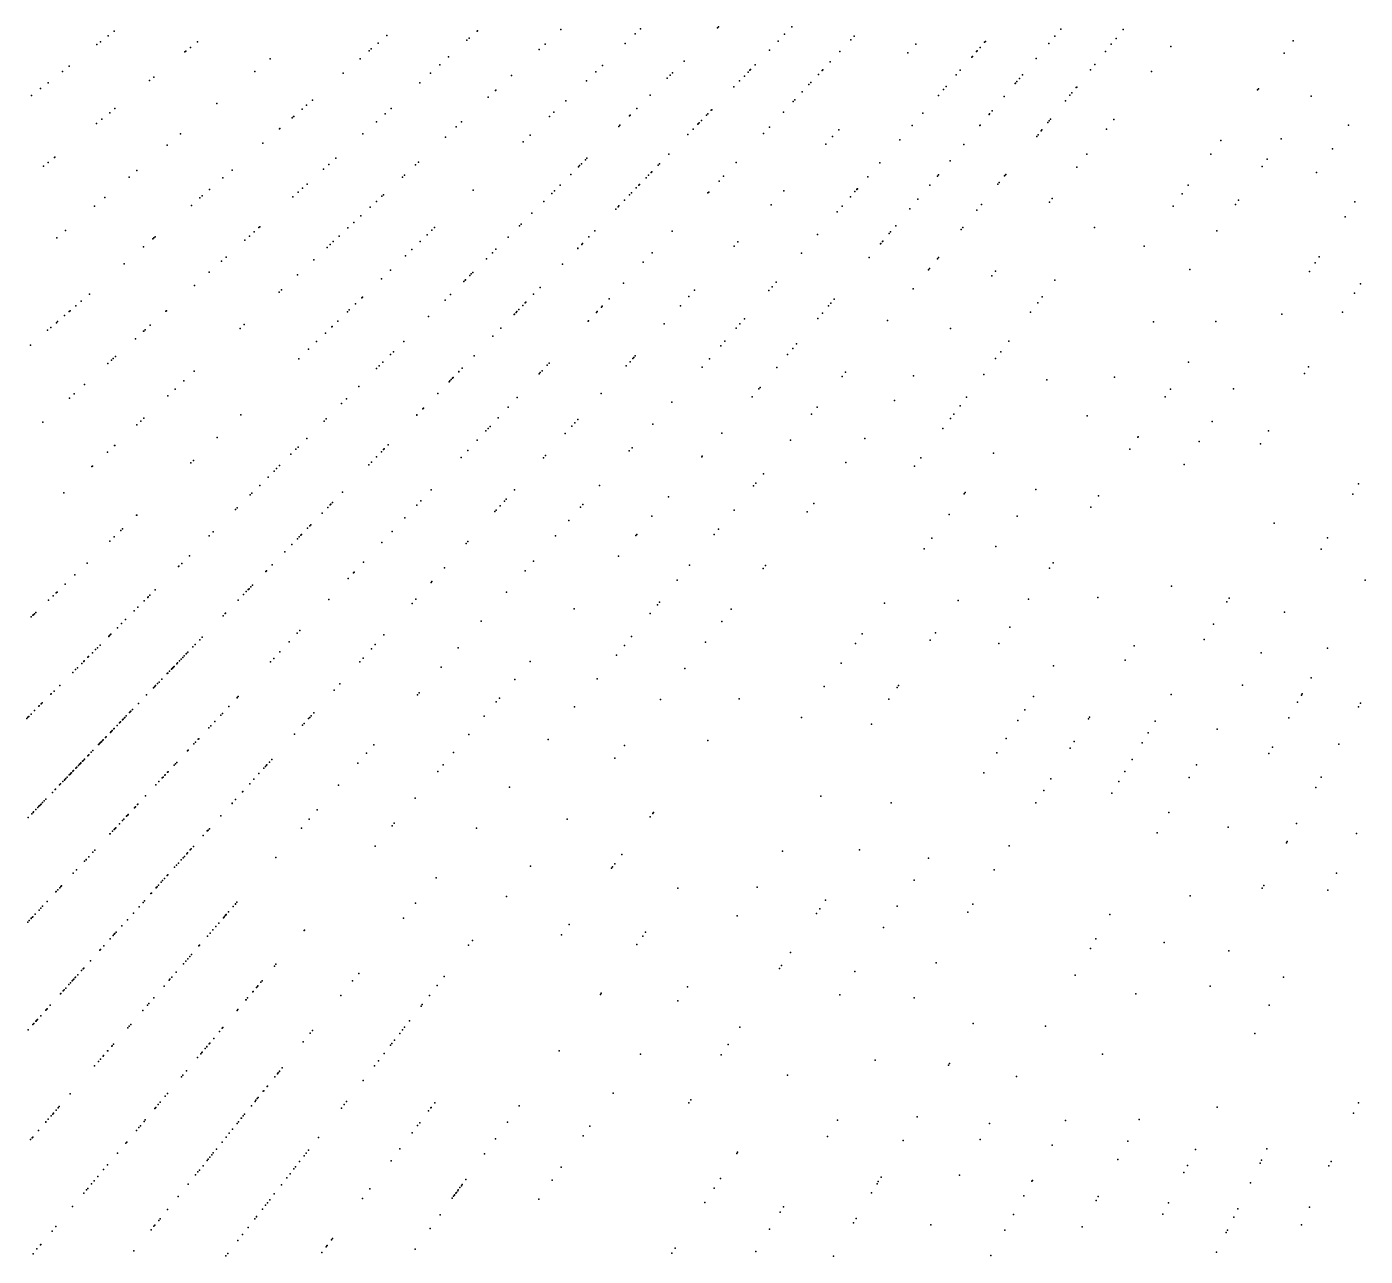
# Model space of a CAD drawing. Header units: metres. Extents: x -4327 to 4266, y -3886 to 3992.
# Drawn here: x -564.8 to -297.8, y -672.1 to -426.8 of the extents above; entities that cross this region are included whole.
import ezdxf

# ---------------------------------------------------------------- set-up
doc = ezdxf.new("R2010")
doc.units = ezdxf.units.M

msp = doc.modelspace()

# ---------------------------------------------------------------- linework, layer by layer
for p in [(-442.39, -427.21, 2125.05), (-427, -427, -470.47), (-426.8, -426.8, -469.19), (-412.18, -426.83, -474.89), (-550.1, -429.79, -284.93), (-548.57, -428.59, -278.4), (-547.39, -427.67, 2108.52), (-530.76, -429.8, 6.89), (-493, -428.55, 2105.76), (-477.01, -429.5, 2109.77), (-476.53, -429.07, 2095.33), (-474.97, -427.66, -476.99), (-474.92, -427.62, -477.49), (-458.25, -427.33, -462.85), (-443.42, -428.2, -464.77), (-414.92, -429.67, 2484.97), (-413.61, -428.3, -483.5), (-400.43, -429.41, 2490.47), (-399.77, -428.7, 2486.34), (-373.71, -429.9, -299.89), (-373.57, -429.75, -287.21), (-359.68, -428.65, 2476.06), (-358.53, -427.28, -297.16), (-347.49, -429.11, 2487.45), (-346.05, -427.33, -306.96), (-312.15, -429.64, 2481.82), (-550.83, -430.36, -283.98), (-533.26, -431.83, 2102.09), (-533.08, -431.68, 8.42), (-532.13, -430.91, 2101.51), (-496.53, -431.63, -473.35), (-496.07, -431.23, -472.92), (-494.73, -430.06, 2105.04), (-462.56, -431.34, -477.95), (-461.4, -430.26, -478.38), (-445.4, -430.12, -465.26), (-416.64, -431.45, 2483.35), (-402.61, -431.74, -517.43), (-389, -432.02, 2477.97), (-387.41, -430.26, 2504.7), (-375.31, -431.74, -295.22), (-375.21, -431.63, -286.12), (-374.59, -430.92, -296.24), (-360.93, -430.14, -296.01), (-349.62, -431.74, -300.27), (-348.44, -430.29, -300.04), (-336.56, -430.77, 2507.86), (-313.93, -432.09, 2482.7), (-556.36, -434.68, -458.78), (-516.25, -433.18, -10.84), (-498.32, -433.19, 2100.15), (-482.43, -434.38, -475.18), (-480.65, -432.78, -475.06), (-449.95, -434.51, -466.82), (-433.65, -433.65, -467.67), (-419.46, -434.37, -482.2), (-404.55, -433.82, 2485.7), (-376.27, -432.85, -288.49), (-376.15, -432.71, 2486.51), (-363.44, -433.13, 2476.78), (-351.73, -434.35, -295.03), (-557.67, -435.7, 2094.16), (-540.3, -437.52, 2118.07), (-539.44, -436.83, 2110.8), (-519.31, -435.75, 2096.1), (-501.67, -436.09, -471.14), (-484.29, -436.06, 2088.7), (-468.1, -436.51, -476.59), (-453.15, -437.61, -461.64), (-451.3, -435.82, -463.45), (-437.07, -437.07, -477.79), (-436.45, -436.45, -463.27), (-436.01, -436.01, -480.94), (-422.6, -437.62, 2477.4), (-421.65, -436.63, -469.71), (-420.91, -435.86, -484.4), (-420.53, -435.48, -472.18), (-420.4, -435.33, -472.03), (-408.37, -437.92, 2485.13), (-406.88, -436.33, -510.96), (-406.86, -436.3, -495.88), (-406.12, -435.51, -512.26), (-406, -435.38, -505.92), (-379.36, -436.41, 2501.54), (-378.57, -435.49, 2465.63), (-367.29, -437.72, -289.38), (-366.78, -437.11, -288.19), (-366.15, -436.36, -299.89), (-352.56, -435.37, 2497.95), (-340.45, -435.75, 2491.11), (-563.87, -440.54, 2102.31), (-562.09, -439.15, 2095.68), (-560.57, -437.96, -278.65), (-486.41, -437.96, 2105.88), (-471.32, -439.51, 2105.85), (-471.26, -439.46, -473.28), (-440.46, -440.46, -458.57), (-423.73, -438.79, 2472.36), (-410.13, -439.81, 2472.16), (-408.77, -438.35, -486.17), (-382.94, -440.52, -288.84), (-381.9, -439.32, -292.02), (-381.4, -438.75, -292.43), (-367.61, -438.1, -301.49), (-367.58, -438.07, -285.7), (-356.7, -440.48, -290.16), (-356.31, -440.01, 2511.73), (-355.45, -438.95, -293.44), (-355.35, -438.83, -293.75), (-319.25, -439.41, 2491.74), (-319.1, -439.2, 2490.52), (-547.23, -443.14, 22.09), (-526.88, -442.11, 2103.14), (-509.9, -443.25, -485.54), (-508.98, -442.45, 2096.97), (-507.81, -441.43, 2111.9), (-492.09, -443.08, -468.25), (-472.73, -440.83, 2103.95), (-457.24, -441.56, -478.72), (-443.12, -443.12, 2117.72), (-411.91, -441.72, -481.23), (-411.59, -441.38, -496.11), (-369.79, -440.7, -286.64), (-357.58, -441.57, -299.93), (-308.55, -440.65, 2480.85), (-549.83, -445.24, 2.12), (-549.82, -445.24, 3.28), (-548.26, -443.97, 2095.16), (-511.86, -444.96, -465.31), (-511.59, -444.71, -481.56), (-511.56, -444.69, -467.22), (-495.04, -445.74, -465.63), (-493.33, -444.19, 2107.42), (-478.06, -445.8, 2107.19), (-460.52, -444.72, -473.45), (-459.63, -443.86, -474.7), (-444.57, -444.57, -479.99), (-444.41, -444.41, -458.99), (-430.21, -445.49, 2486.79), (-429.18, -444.43, -469.54), (-428.96, -444.2, -470.36), (-428.25, -443.46, -471.71), (-428.14, -443.36, -476.41), (-413.87, -443.82, -477.6), (-413.87, -443.82, -477.6), (-386.02, -444.06, 2489.67), (-372.82, -444.31, 2490.61), (-372.71, -444.18, 2489.87), (-372.2, -443.58, -293.65), (-361.07, -445.88, 2482.05), (-360.81, -445.57, 2468.03), (-360.55, -445.24, -284.67), (-347.93, -445.33, 2500.69), (-550.93, -446.13, 2094.01), (-534.13, -448.19, 2108.71), (-514.4, -447.17, 2103.58), (-514.31, -447.09, -468.09), (-497.74, -448.17, -484.67), (-479.13, -446.8, -468.65), (-464.35, -448.41, -474.67), (-446.7, -446.7, 2105.26), (-446.46, -446.46, -476.06), (-432.92, -448.3, 2496.64), (-431.88, -447.23, -476.8), (-430.94, -446.25, -482.23), (-430.85, -446.16, -481.59), (-430.67, -445.97, -481.93), (-417.83, -448.07, -491.99), (-416.66, -446.81, -498.88), (-402.79, -447.34, 2492.34), (-388.15, -446.52, -282.79), (-374.66, -446.5, -288.82), (-374.62, -446.46, -293.96), (-363.06, -448.34, -285.08), (-362.44, -447.58, -300.81), (-362.28, -447.38, -293.12), (-349.4, -447.22, 2486.04), (-301.11, -446.41, 2483.29), (-536.8, -450.43, 2111.51), (-517.69, -450.02, -482.25), (-481.29, -448.81, 2109.22), (-465.75, -449.77, -472.85), (-405.39, -450.23, 2484.7), (-404.04, -448.73, 2470.53), (-390.65, -449.39, 2495.19), (-377.85, -450.3, -292.88), (-363.33, -448.67, -297.55), (-326.57, -449.49, 2471.06), (-314.52, -449.18, 2495.98), (-304.32, -451.17, 2496.63), (-560.51, -453.89, 2111.46), (-559.29, -452.9, 10.8), (-559.21, -452.84, 2102.79), (-503.13, -453.02, -463.96), (-486.65, -453.81, 2092.5), (-453.34, -453.34, -473.05), (-453.05, -453.05, 2491.44), (-436.72, -452.23, -475.09), (-423.25, -453.88, 2497.81), (-394.6, -453.93, -283.07), (-380.57, -453.55, -285.38), (-353.33, -452.25, 2482.78), (-328.55, -452.21, 2498.74), (-317.35, -453.23, 2473.37), (-561.44, -454.65, 9.26), (-542.86, -455.51, 2097), (-523.86, -455.39, 2110.8), (-505.6, -455.24, 2095.84), (-504.56, -454.31, -466.9), (-489.47, -456.44, -467.27), (-487.23, -454.35, -469.47), (-456.26, -456.26, -471.23), (-454.76, -454.76, 2478.42), (-454.51, -454.51, 2482.64), (-454.14, -454.14, 2115.14), (-440.78, -456.44, -492.13), (-440.24, -455.88, 2509.72), (-440.11, -455.75, -476.07), (-440.08, -455.72, 2503.07), (-438.85, -454.44, -478.49), (-438.55, -454.13, 2494.35), (-383.13, -456.6, 2491.7), (-382.9, -456.32, -285.92), (-369.73, -456.58, -290.72), (-369.53, -456.33, -291.36), (-369.51, -456.3, 2478.4), (-355.34, -454.82, 2496.91), (-318.36, -454.66, 2487.58), (-307.48, -455.86, 2496.41), (-544.38, -456.79, 2114.27), (-525.68, -456.97, -482.36), (-509.81, -459.04, -464.09), (-508.88, -458.2, -480.87), (-489.88, -456.82, 2094.5), (-458.39, -458.39, -469.64), (-443.23, -458.97, 2492.38), (-442.68, -458.4, -489.81), (-442.54, -458.26, 2494.18), (-441.24, -456.92, -480.56), (-426.7, -457.58, -491.3), (-425.82, -456.63, -494.15), (-399.24, -459.27, -277.93), (-399.12, -459.14, 2477.4), (-399.1, -459.11, -361.24), (-397.04, -456.75, -274.41), (-384.66, -458.42, 2477.76), (-371.06, -458.22, 2507.1), (-370.78, -457.87, 2486.91), (-333.08, -458.44, 2488.55), (-549.21, -460.84, 2102.63), (-530.27, -460.95, 2097.97), (-529.81, -460.56, -478.82), (-528.36, -459.3, -478.07), (-511.74, -460.77, -477.99), (-510.67, -459.81, 2101.24), (-495.06, -461.65, -467.67), (-493.94, -460.61, -482.02), (-493.67, -460.36, 2102.81), (-475.75, -459.43, 2095.61), (-461.67, -461.67, 2493.7), (-460.09, -460.09, 2474.12), (-459.54, -459.54, -468.66), (-445.59, -461.42, 2494.34), (-444.53, -460.33, -470.02), (-444.18, -459.96, -470.72), (-428.91, -459.95, -491.62), (-428.75, -459.78, 2506.87), (-413.77, -459.54, 2488.83), (-400.49, -460.71, -290.97), (-399.58, -459.67, -276.16), (-387.01, -461.22, 2486.91), (-360.79, -461.79, 2467.62), (-360.23, -461.08, 2494.03), (-334.33, -460.16, 2472.93), (-323.09, -461.41, 2473.68), (-299.87, -461.76, 2493.18), (-551.28, -462.58, 2103.03), (-531.97, -462.44, 2108.55), (-498.15, -464.53, 2102.16), (-496.3, -462.81, 2102.18), (-464.02, -464.02, 2111.37), (-447.29, -463.18, -487.7), (-446.85, -462.72, 2501.36), (-446.67, -462.54, 2500.39), (-416.27, -462.32, 2503.87), (-403.1, -463.72, 2478.73), (-402.11, -462.57, -289.27), (-388.63, -463.15, -278.12), (-375.24, -463.39, -280.62), (-374.36, -462.3, -284.73), (-336.12, -462.63, 2517.62), (-323.68, -462.26, 2503.43), (-518.5, -466.86, 2098.55), (-518.34, -466.71, -479.65), (-500.74, -466.94, 2109.15), (-499.55, -465.84, -465.34), (-483.44, -466.85, -463.25), (-466.52, -466.52, 2492.15), (-466.2, -466.2, -468.39), (-391.45, -466.51, -275.73), (-378.39, -467.27, -279.38), (-378.05, -466.86, 2505.23), (-351.81, -466.87, 2485.68), (-301.8, -464.72, 2489.83), (-558.81, -468.89, 2101.76), (-557.1, -467.47, 2091.68), (-539.66, -469.12, 2104.59), (-539.47, -468.95, -470.04), (-539.21, -468.73, -473.73), (-521.29, -469.37, 2106), (-520.4, -468.57, 2110.09), (-519.46, -467.72, -477.89), (-503.66, -469.67, 2109.7), (-502.5, -468.59, -481.94), (-486.32, -469.63, 2090.39), (-484.96, -468.32, 2104.13), (-483.98, -467.37, -469.19), (-468.8, -468.8, -464.49), (-452.66, -468.74, 2499.97), (-451.45, -467.49, 2498.87), (-436.06, -467.62, -488.68), (-422.94, -469.72, 2508.85), (-407.03, -468.24, 2497.08), (-394.06, -469.63, -364.05), (-394.03, -469.59, -274.73), (-392.77, -468.08, -280.28), (-392.48, -467.74, -287.77), (-327.37, -467.53, 2500.18), (-541.52, -470.73, 2115.64), (-504.9, -470.82, 2110.98), (-504.29, -470.26, -479.74), (-489.26, -472.48, -463.37), (-487.99, -471.24, -465.97), (-471.91, -471.91, 2477.18), (-471.21, -471.21, -481.67), (-454.87, -471.03, -484.81), (-454.85, -471.01, -481.48), (-454.09, -470.22, -471.94), (-453.91, -470.04, -472.3), (-453.91, -470.04, -472.3), (-440.05, -471.89, -487.6), (-423.69, -470.56, 2507.54), (-410.27, -471.96, -286.84), (-394.49, -470.13, -294.58), (-394.44, -470.08, 2475.58), (-341.89, -470.57, 2497.67), (-545.37, -474.08, -471.8), (-525.93, -473.55, -477.08), (-525.05, -472.75, -477.96), (-507.57, -473.32, -481.17), (-473.09, -473.09, -479.71), (-457.91, -474.18, 2489.97), (-441.81, -473.78, -484.57), (-396.75, -472.83, 2501.73), (-384.68, -475.03, -274.35), (-383.14, -473.14, 2473.42), (-382.92, -472.87, -291.65), (-332.75, -475.21, 2491.09), (-307.74, -473.88, 2487.64), (-306.96, -472.68, 2513.07), (-528.41, -475.78, 2104.1), (-510.78, -476.31, 2119.92), (-494.03, -477.08, 2100.05), (-492.27, -475.38, -465.68), (-477.61, -477.61, 2480.17), (-477.36, -477.36, -463.7), (-477.29, -477.29, 2114.63), (-476.44, -476.44, 2099.01), (-476.12, -476.12, 2101.52), (-475.82, -475.82, 2116.08), (-415.3, -477.75, 2501.13), (-384.91, -475.33, -274.12), (-372.26, -476.47, 2503.52), (-371.55, -475.56, 2480.9), (-359.71, -477.36, 2486.67), (-308.9, -475.66, 2503.31), (-552.32, -480.13, 2097.49), (-531.33, -478.41, 2115.71), (-514.48, -479.76, -475.33), (-513.99, -479.31, 2094.75), (-480.25, -480.25, -462.16), (-463.71, -480.18, -477.52), (-462.4, -478.83, 2486.96), (-445.73, -477.99, 2490.68), (-432.75, -480.62, 2475.67), (-431.62, -479.36, 2497.03), (-416.75, -479.42, 2509.86), (-416.13, -478.7, -285.93), (-387.97, -479.1, -289.32), (-299.89, -479.93, 2491.54), (-298.74, -478.09, 2494.59), (-555.05, -482.49, -467.12), (-553.97, -481.56, -489.01), (-500.46, -483.29, 2107.9), (-499.2, -482.07, 2098.74), (-497.94, -480.86, -479.37), (-497.83, -480.75, -478.71), (-481.34, -481.34, -483.59), (-466.61, -483.19, -479.41), (-465.86, -482.41, 2494.68), (-465.38, -481.91, -469.37), (-465.23, -481.76, -485.19), (-450.15, -482.73, -481.48), (-450.01, -482.58, -481.33), (-448.61, -481.07, -498.77), (-434.41, -482.47, -490.61), (-404.86, -482.5, -286.01), (-404.41, -481.96, -372.68), (-403.73, -481.14, 2510.37), (-363.12, -481.87, 2480.42), (-362.23, -480.69, 2492.09), (-558.91, -485.85, 2093.1), (-558.65, -485.63, -462.82), (-557.25, -484.41, -463.9), (-556.37, -483.64, -486.49), (-556.16, -483.47, 2086.43), (-537.04, -483.56, -471.27), (-536.96, -483.49, 2111.54), (-502.78, -485.53, -478.41), (-500.85, -483.67, 2109.57), (-484.63, -484.63, -477.4), (-467.58, -484.2, -470.5), (-467.51, -484.12, -469.34), (-467.2, -483.8, -481.67), (-467.02, -483.61, -482.04), (-452.8, -485.57, -500.59), (-452.73, -485.5, -496.55), (-451.16, -483.81, -482), (-451, -483.64, 2497.95), (-421.65, -485.05, 2504.86), (-406.98, -485.01, -285.42), (-406.07, -483.93, 2501.72), (-393.07, -485.4, 2502.22), (-364.54, -483.77, 2466.71), (-340.05, -485.65, 2466.5), (-327.56, -485.63, 2472.56), (-314.42, -484.17, 2509.96), (-302.29, -483.76, 2492.56), (-560.66, -487.37, -483.29), (-560, -486.8, 2100.81), (-541.49, -487.56, -487.16), (-541.47, -487.54, -485.41), (-541.19, -487.29, 2098.22), (-540.17, -486.37, -466.14), (-522.25, -487, -470.68), (-521.41, -486.23, 2102.14), (-505.24, -487.91, 2112.55), (-503.94, -486.65, 2107.09), (-503.87, -486.58, -476.65), (-471.81, -488.57, -477.51), (-470.25, -486.96, 2485.72), (-437.66, -486.07, 2503.73), (-423.27, -486.92, 2497.51), (-422.53, -486.07, -385.79), (-380.51, -487.04, 2499.21), (-564.07, -490.33, 2097.84), (-543.13, -489.04, 2113.18), (-508.6, -491.15, -474.94), (-507, -489.6, 2119.9), (-489.6, -489.6, 2483.54), (-426.37, -490.48, -279.01), (-425.56, -489.56, -281.84), (-412, -491.01, 2498.08), (-411.25, -490.1, 2499.16), (-368.89, -489.53, 2478.58), (-548.61, -493.97, -468.33), (-547.89, -493.32, 2101.95), (-547.55, -493.02, 2093.37), (-547.08, -492.59, -463.64), (-510.55, -493.04, 2119.31), (-493.76, -493.76, 2478.51), (-492.23, -492.23, 2481.2), (-491.64, -491.64, -477.57), (-475.58, -492.48, 2481.8), (-460.62, -493.96, 2485.36), (-444.46, -493.63, -486.76), (-443.92, -493.02, 2500.49), (-443.69, -492.77, -503.36), (-443.44, -492.49, -501.37), (-443.44, -492.49, -501.37), (-428.62, -493.08, 2484.28), (-413.03, -492.22, -279.6), (-371.51, -493.01, 2478.79), (-370.51, -491.69, 2489.5), (-333.02, -493.73, 2483.6), (-531.42, -495.55, -466.54), (-495.01, -495.01, -474.13), (-494.48, -494.48, 2476.93), (-478.63, -495.64, 2481.88), (-478.58, -495.58, -470.46), (-477.92, -494.9, -491.03), (-462.56, -496.04, 2485.11), (-462.36, -495.82, -490.02), (-462, -495.43, -492.45), (-460.99, -494.35, -491.94), (-445.21, -494.46, -484.8), (-430.09, -494.76, 2503.85), (-415.16, -494.77, 2517.21), (-402.11, -496.57, -279.7), (-401.44, -495.74, 2514.6), (-387.87, -496.45, 2512.21), (-373.89, -496.17, 2488.88), (-309.92, -495.98, 2480.74), (-309.09, -494.64, 2480.09), (-553.28, -498.17, -482.62), (-535.21, -499.09, -468.18), (-533.47, -497.47, -470.03), (-498.57, -498.57, 2093.98), (-480.56, -497.63, -481.31), (-480.41, -497.48, -472.81), (-480.11, -497.17, -483.1), (-479.89, -496.94, 2488.39), (-479.72, -496.77, -482.15), (-418.75, -499.05, 2504.92), (-418.51, -498.76, 2503.47), (-361.27, -497.25, 2473.79), (-347.8, -496.71, 2480.97), (-336.64, -499.1, 2480.75), (-324.07, -499.02, 2481.41), (-556.29, -500.89, 2101.14), (-556.28, -500.88, 2090.26), (-555.34, -500.03, -479.23), (-536.68, -500.46, -482.54), (-502, -502, -472.41), (-501.05, -501.05, -474.87), (-482.8, -499.95, -489.77), (-466.96, -500.75, 2492.67), (-450.21, -500.01, 2492.02), (-436.14, -501.73, 2500.12), (-420.07, -500.62, -289.47), (-391.72, -501.37, 2485.35), (-377.3, -500.7, 2488.49), (-337.68, -500.63, 2506.28), (-522.12, -504.21, -486.42), (-486.99, -504.3, 2477.99), (-486.97, -504.27, -487.73), (-485.77, -503.03, 2476.93), (-485.68, -502.94, 2486.84), (-468.77, -502.69, 2491.68), (-408.24, -504.13, -272.23), (-407.11, -502.73, -276.47), (-379.86, -504.1, 2488.19), (-378.6, -502.41, 2508.57), (-353.23, -504.47, 2478.64), (-561.61, -505.68, -474.81), (-542.86, -506.22, 2090.64), (-542.07, -505.49, 2102.16), (-541.46, -504.92, -464.03), (-505.49, -505.49, 2107.82), (-505.06, -505.06, 2098.52), (-472.76, -506.98, -502.2), (-472.36, -506.54, 2479.07), (-470.74, -504.81, -485.27), (-456.08, -506.53, 2497.41), (-455.48, -505.86, -499.4), (-454.86, -505.18, 2496.09), (-439.92, -506.07, -289.18), (-382.04, -506.98, 2508.16), (-380.54, -504.99, 2509.82), (-328.33, -505.59, 2490.07), (-526.82, -508.74, -464.04), (-526.81, -508.74, -466.84), (-508.94, -508.94, -471.61), (-474.94, -509.31, -485.64), (-473.22, -507.46, -503.84), (-457.39, -507.98, -496.35), (-426.15, -507.87, -269.75), (-412.41, -509.28, -291.55), (-397.62, -508.93, 2494.5), (-343.13, -508.71, 2498.76), (-343.1, -508.66, 2481.01), (-330.9, -509.54, 2503.58), (-318.69, -510.02, 2514.07), (-317.06, -507.4, 2501.18), (-548.7, -511.67, 2105.85), (-547.3, -510.37, -479.91), (-547.26, -510.33, -478.14), (-512.11, -512.11, 2097.75), (-511.12, -511.12, 2101.14), (-510.69, -510.69, -468.74), (-495.03, -512.61, -483.22), (-494.07, -511.62, -472.71), (-493.63, -511.17, -472.3), (-493.49, -511.02, -472.16), (-492.71, -510.22, -483.22), (-476.84, -511.35, -500.74), (-461.32, -512.35, 2493.96), (-444.6, -511.45, 2488.37), (-444.04, -510.82, -406.94), (-430.13, -512.61, -289.88), (-430.04, -512.5, -288.95), (-371.91, -511.88, 2499.92), (-344.75, -511.11, 2498.82), (-551.81, -514.57, 2103.26), (-551.68, -514.45, -480.27), (-532.11, -513.85, -463.63), (-531.56, -513.32, -464.84), (-514.96, -514.96, -488.63), (-514.38, -514.38, -488.07), (-496.59, -514.24, 2495.63), (-496.04, -513.66, 2503.14), (-478.16, -512.77, 2478.23), (-478.14, -512.74, -483.25), (-461.73, -512.8, -495.9), (-401.39, -513.76, 2506.86), (-387.68, -514.48, 2504.99), (-386.45, -512.84, 2508.36), (-333.87, -514.12, 2502.25), (-516.67, -516.67, 2420.62), (-515.46, -515.46, 2443.84), (-419.38, -517.89, -289.97), (-417.85, -516, 2491.55), (-557.43, -519.82, -474.83), (-520.22, -520.22, -463.91), (-519.88, -519.88, 2110.88), (-518.34, -518.34, -463.91), (-501.85, -519.68, 2496.31), (-484.15, -519.19, 2509.26), (-467.51, -519.22, -490.64), (-450.57, -518.32, 2494.95), (-436.81, -520.58, 2489.93), (-419.8, -518.41, 2492.27), (-377.81, -520.01, 2505.1), (-377.62, -519.75, 2498.22), (-363.51, -519.15, 2504.04), (-351.02, -520.41, 2508.91), (-351.02, -520.41, 2508.91), (-300.28, -520.1, 2504.5), (-299.09, -518.04, 2488.62), (-523.14, -523.14, 2094.68), (-522.81, -522.81, -482.73), (-504.77, -522.71, -468.8), (-504.27, -522.19, -469.46), (-504.13, -522.04, -469.32), (-503.8, -521.7, -479.18), (-487.01, -522.26, -499.14), (-486.19, -521.38, 2493.86), (-471.17, -523.29, -508.38), (-470.35, -522.37, -509.24), (-469.51, -521.44, 2485.35), (-469.14, -521.04, -490.65), (-454.34, -522.66, 2484.02), (-453.89, -522.14, 2486.81), (-423.71, -523.24, -284.71), (-407.79, -521.95, 2518.61), (-352.53, -522.64, 2502.31), (-542.91, -524.28, -475.91), (-542.85, -524.23, -483.96), (-505.86, -523.83, 2516.25), (-489.38, -524.8, -498.09), (-471.41, -523.55, -490.16), (-456.67, -525.34, -281.9), (-440.09, -524.48, 2487.24), (-409.1, -523.62, 2482.61), (-380.79, -524.11, 2496.57), (-367.25, -524.49, 2506.77), (-315.97, -525.86, 2469.18), (-547.39, -528.61, -473.49), (-546.06, -527.32, -476.94), (-545.71, -526.99, 2086.09), (-528.39, -528.39, 2101.07), (-527.6, -527.6, -481.95), (-510.45, -528.59, 2508.33), (-510.14, -528.26, -485.78), (-509.99, -528.11, -485.64), (-508.77, -526.85, 2490.02), (-508.33, -526.39, -489.24), (-508.15, -526.21, -478.75), (-491.94, -527.55, 2507.82), (-491.93, -527.53, -494.87), (-459.31, -528.38, 2490.2), (-443.33, -528.35, 2494.92), (-443.12, -528.09, -280.49), (-427.68, -528.14, -285.19), (-426.79, -527.04, 2506.37), (-426.79, -527.04, 2500.93), (-548.26, -529.45, -472.51), (-511.95, -530.14, 2485.54), (-510.83, -528.98, -475.56), (-493.98, -529.73, 2502.8), (-477.13, -529.91, -511.85), (-476.79, -529.53, 2492.65), (-385.8, -531, 2501.32), (-384.23, -528.85, 2502.27), (-371.45, -530.48, 2484.49), (-306.59, -531.04, 2467.96), (-305.29, -528.78, 2504.13), (-552.78, -533.81, 2095.28), (-533.9, -533.9, 2086.86), (-532.36, -532.36, -474.17), (-513.34, -531.58, 2482.34), (-497.6, -533.61, 2490.58), (-463.73, -533.46, 2498.44), (-446.75, -532.41, 2492.93), (-360.05, -533.8, 2503.78), (-555.24, -536.19, -318.49), (-534.52, -534.52, 2085.74), (-534.44, -534.44, -473.72), (-517.13, -535.5, -491.86), (-517.01, -535.38, 2485.2), (-515.87, -534.2, 2489.6), (-499.63, -535.79, -489.8), (-499.48, -535.63, -493.71), (-481.48, -534.74, -503.55), (-465.38, -535.36, -278.31), (-432.62, -534.24, 2486.73), (-417.89, -534.87, 2503.1), (-417.46, -534.33, 2489.82), (-360.74, -534.82, 2497.27), (-557.17, -538.06, -311.22), (-539.19, -539.19, 2100.37), (-520.61, -539.11, -482.35), (-520.6, -539.09, 2497.48), (-520.58, -539.07, -473.12), (-520.46, -538.95, -472.44), (-520.08, -538.56, -487.66), (-519.77, -538.24, 2518.45), (-519.76, -538.23, -485.61), (-500.68, -536.92, -487.93), (-484.16, -537.72, -508.71), (-483.97, -537.5, 2499.19), (-435.04, -537.23, 2490.07), (-336.44, -538.42, 2497.05), (-297.78, -537.2, 2472.09), (-560.48, -541.25, 2092.65), (-559.55, -540.35, -313.05), (-558.96, -539.79, -311.73), (-558.9, -539.72, -320.59), (-558.77, -539.6, -315.07), (-541.38, -541.38, -321.79), (-540.69, -540.69, 2099.06), (-540.56, -540.56, -471.63), (-540.25, -540.25, -474.24), (-522.63, -541.2, 2202.55), (-521.58, -540.11, 2487.4), (-521.56, -540.09, -479.76), (-521.01, -539.52, 2479.81), (-504.55, -541.07, 2500.08), (-487.93, -541.9, 2489.14), (-487.16, -541.05, -503.6), (-469.07, -539.6, -275.57), (-438.59, -541.62, 2484.09), (-393.66, -541.82, 2491.3), (-379, -541.27, 2501.45), (-364.94, -541.04, 2498.16), (-351.15, -540.72, 2495.82), (-325.4, -541.56, 2496.29), (-324.94, -540.8, 2504.25), (-563.92, -544.57, -484.82), (-563.58, -544.24, -290.25), (-563.46, -544.13, -484.43), (-563.29, -543.97, -312.17), (-563.03, -543.71, 2109.21), (-543.38, -543.38, -313.65), (-542.65, -542.65, -318.12), (-525.65, -544.32, 2511.74), (-525.21, -543.87, -483.12), (-525.18, -543.84, 2185.96), (-455.61, -542.98, 2489.82), (-440.44, -543.9, -281.21), (-439, -542.12, 2496.88), (-424.27, -543.04, 2487.56), (-313.86, -543.62, 2497.32), (-546.73, -546.73, -307.25), (-545.89, -545.89, 2112.08), (-545.11, -545.11, -330.46), (-510.33, -547.26, -485.07), (-474.15, -545.44, 2517.83), (-426.16, -545.46, 2498.64), (-368.67, -546.58, 2518.12), (-328.07, -545.99, 2510.97), (-548.45, -548.45, 2111.29), (-548.34, -548.34, -336.93), (-548.14, -548.14, -302.18), (-548.02, -548.02, -297.75), (-530.27, -549.11, 2499.27), (-529.8, -548.63, 2240.76), (-512.48, -549.56, -501.2), (-510.84, -547.8, -502.56), (-495.28, -550.06, -497.79), (-493.57, -548.17, 2507.77), (-444.14, -548.47, 2499.79), (-429.39, -549.6, 2496.4), (-399.49, -549.85, 2495.61), (-398.12, -547.97, 2503.23), (-384.55, -549.19, 2493.96), (-383.51, -547.71, 2492.63), (-370.88, -549.85, 2499.76), (-329.9, -549.04, 2502.06), (-552.6, -552.6, -482.13), (-552.56, -552.56, -285.63), (-552.48, -552.48, -464.55), (-551.71, -551.71, -307.1), (-551.09, -551.09, -295.51), (-550.73, -550.73, -290.47), (-550.17, -550.17, -469.53), (-533.7, -552.66, -298.53), (-533.39, -552.34, 2484.82), (-532.98, -551.92, -480.89), (-532.96, -551.89, -310.71), (-532.67, -551.6, -478.29), (-532.65, -551.58, -303.74), (-531.67, -550.56, 2129.91), (-531.22, -550.09, -308.24), (-514.33, -551.56, -497.1), (-496.05, -550.92, 2495.2), (-478.77, -550.76, -273.98), (-447.18, -552.22, 2490.88), (-445.59, -550.26, -279.58), (-343.9, -550.35, 2500.92), (-318.53, -551.7, 2505.53), (-305.31, -550.79, 2499.64), (-555.09, -555.09, -293.26), (-554.72, -554.72, -285.29), (-553.84, -553.84, -484.99), (-553.45, -553.45, -302.17), (-553.34, -553.34, -297.7), (-536.34, -555.4, -307.3), (-535.96, -555, -330.24), (-535.8, -554.84, -309.92), (-535.73, -554.77, -329.1), (-535.67, -554.7, -472.26), (-535.54, -554.56, -328.48), (-535.43, -554.46, -309.22), (-534.9, -553.9, -472.16), (-534.72, -553.72, -472.58), (-534.32, -553.3, 2111.51), (-534.03, -553, -308.89), (-516.18, -553.53, -479.56), (-515.53, -552.84, -484.76), (-498.38, -553.51, 2506.94), (-497.73, -552.78, -493.21), (-482.11, -554.6, -271.78), (-464.41, -553.46, 2506.71), (-433.49, -554.85, 2483.62), (-402.36, -553.8, 2486.76), (-359.99, -554.33, 2513.29), (-345.69, -553.22, 2508.31), (-555.64, -555.64, -294.04), (-538.72, -557.86, 2480.86), (-538.42, -557.56, -290.52), (-537.88, -556.99, 2111.24), (-536.8, -555.88, -305.62), (-536.78, -555.85, -312.45), (-536.71, -555.78, -296.34), (-536.69, -555.76, -311.42), (-502.37, -557.94, -497.22), (-467.43, -557.06, 2492.33), (-450.98, -556.91, -276.2), (-308.58, -556.7, 2497.67), (-559.98, -559.98, -447.77), (-559.91, -559.91, -351.26), (-559.37, -559.37, -286.21), (-558.23, -558.23, -460.11), (-540.89, -560.1, -328.26), (-539.54, -558.71, -300.34), (-539.33, -558.5, -293.43), (-539.26, -558.42, -295.81), (-539.12, -558.28, -292.83), (-522.85, -560.69, -491.65), (-522.83, -560.66, -307.54), (-522.65, -560.47, 2494.43), (-503.5, -559.19, 2482.99), (-486.88, -560.1, 2512.96), (-486.55, -559.71, 2486.25), (-470.53, -560.75, -269.37), (-405.72, -558.43, 2512.92), (-391.17, -558.64, 2493.42), (-390.88, -558.23, 2496.93), (-363.95, -560.43, 2491.18), (-336.51, -560.05, 2489.95), (-322.27, -558.2, 2495.09), (-310.5, -560.16, 2496.14), (-310.35, -559.89, 2506.29), (-563.26, -563.26, 2100.8), (-562.4, -562.4, -270.23), (-562.34, -562.34, -280.4), (-561.94, -561.94, -480.16), (-561.74, -561.74, -459.53), (-544.03, -563.36, 2495.76), (-543.71, -563.03, -297.27), (-542.53, -561.81, -471.89), (-524.51, -562.46, -302.7), (-471.18, -561.53, -273.84), (-455.52, -562.52, 2501.12), (-438.35, -561.06, 2490.73), (-422.68, -560.92, 2482.56), (-392.8, -560.98, 2509.23), (-365.68, -563.1, 2497.58), (-311.28, -561.57, 2496.76), (-299.11, -562.54, 2500.1), (-298.7, -561.78, 2502.38), (-564.81, -564.81, -477.28), (-564.6, -564.6, -266.44), (-564.58, -564.58, -262.56), (-564.41, -564.41, -264.89), (-563.96, -563.96, -271.47), (-546.31, -565.72, -486.96), (-546.16, -565.57, 2467.78), (-546.12, -565.52, -482.65), (-545.74, -565.13, -273.15), (-545.71, -565.1, -467.66), (-545.68, -565.07, -489.37), (-545.57, -564.95, -295.84), (-545.32, -564.7, -274.86), (-545.24, -564.61, -467.84), (-544.97, -564.33, -296), (-544.29, -563.63, -298.57), (-544.17, -563.51, -281.02), (-527.26, -565.42, -299.92), (-526.1, -564.18, -491.15), (-525.78, -563.83, -298.59), (-509.47, -565.83, -485.94), (-508.61, -564.86, -505.79), (-508.37, -564.61, -506.75), (-508.09, -564.29, -488.71), (-507.55, -563.69, -489.95), (-473.55, -564.35, 2524.97), (-410.22, -564.61, 2503.29), (-396.3, -565.98, 2494.06), (-367.09, -565.26, 2490.92), (-352.98, -564.89, 2488.65), (-352.79, -564.58, 2509.18), (-339.7, -565.36, 2491.42), (-313, -564.67, 2504.88), (-549.12, -568.63, -248.06), (-549, -568.51, -260.85), (-548.13, -567.61, -279.18), (-548.04, -567.51, -344.83), (-548.01, -567.48, -471.39), (-547.93, -567.4, -340.16), (-547.76, -567.23, -293.11), (-547.47, -566.92, -265.85), (-547.36, -566.81, -277.82), (-546.77, -566.2, -465.09), (-528.49, -566.73, -300.13), (-528.1, -566.32, -488.87), (-528.07, -566.29, -292.63), (-511.37, -567.93, -306.1), (-509.79, -566.18, 2479.86), (-476.6, -568, 2500.64), (-341.1, -567.68, 2496.14), (-327.34, -566.96, 2500.47), (-551.62, -571.21, 2437.15), (-550.48, -570.04, -259.16), (-550.46, -570.02, -254.37), (-550.29, -569.84, -262.42), (-550.22, -569.77, -243.82), (-550.14, -569.69, -239.06), (-550.03, -569.57, -482.54), (-549.92, -569.46, -260.81), (-549.71, -569.24, -468.75), (-549.55, -569.07, -482.72), (-532.75, -571.3, 2475.16), (-532.62, -571.16, -288.36), (-531.46, -569.92, -481.93), (-531.15, -569.58, 2505.76), (-531.13, -569.56, -306.03), (-530.59, -568.99, -286.29), (-530.51, -568.9, -307.64), (-495.55, -570.07, 2532.24), (-460.8, -569.04, 2484.34), (-445.53, -570.25, 2495.44), (-428.95, -569.23, 2493.38), (-369.39, -568.81, 2495.74), (-356.65, -570.75, 2487.31), (-355.82, -569.44, 2486.95), (-342.29, -569.67, 2499.4), (-316.25, -570.54, 2502.63), (-303.06, -569.97, 2493.29), (-554.28, -573.97, -236.59), (-554.16, -573.85, -247.47), (-554.04, -573.72, -289.55), (-554.02, -573.7, -270), (-553.7, -573.37, -267.43), (-553.52, -573.19, -269.76), (-553.28, -572.93, -288.17), (-552.66, -572.3, -281), (-552.59, -572.23, 2473.48), (-552.46, -572.09, -262.49), (-552.43, -572.06, -246.22), (-551.96, -571.57, 2508.15), (-535.13, -573.86, -479.37), (-534.9, -573.61, -483.28), (-516.92, -574.09, -283.8), (-516.41, -573.53, -296.49), (-515.94, -573.01, -506.43), (-498.78, -573.78, 2498.91), (-497.04, -571.78, 2499.97), (-481.71, -574.08, 2487.57), (-479.67, -571.65, -289.02), (-447.46, -572.72, 2485.94), (-371.27, -571.71, 2503.09), (-344.3, -573.01, 2486.71), (-331.44, -574.06, 2476.57), (-316.98, -571.84, 2502.76), (-556.75, -576.53, -243.84), (-556.32, -576.09, -233.67), (-556.24, -576.01, -233.16), (-556.11, -575.87, -480.13), (-556.09, -575.85, -232.15), (-556.01, -575.76, -268.54), (-555.89, -575.65, -276.77), (-555.59, -575.33, -256.74), (-555.56, -575.3, -248.57), (-555.49, -575.23, -248.06), (-555.03, -574.75, -355.47), (-554.94, -574.66, 2099.93), (-554.85, -574.57, -285.55), (-554.51, -574.21, -483.49), (-537.77, -576.69, -279.96), (-537.61, -576.51, -325.26), (-537.26, -576.14, -286.48), (-537.21, -576.09, -287.43), (-536.72, -575.56, -270.74), (-536.62, -575.45, -271.17), (-535.41, -574.15, 2473.4), (-518.49, -575.84, -287.55), (-517.5, -574.74, 2517.38), (-517.2, -574.41, 2486.9), (-516.99, -574.18, -294.9), (-482.82, -575.4, 2518.11), (-373.87, -575.71, 2493.75), (-345.73, -575.39, 2486.22), (-332.92, -576.64, 2487.68), (-306.56, -576.56, 2499.61), (-559.16, -579.03, 2098.67), (-559.05, -578.91, -287.21), (-558.26, -578.09, -475.45), (-558.05, -577.87, -473.5), (-557.63, -577.44, -475.5), (-557.31, -577.11, -235.03), (-557.22, -577.02, -249.31), (-557.03, -576.82, -454.55), (-539.07, -578.08, -282.09), (-538.46, -577.43, -266.33), (-521.69, -579.4, -502.39), (-520.29, -577.84, 2473.15), (-519.48, -576.94, -297.77), (-502.59, -578.16, 2479.08), (-468.47, -578.52, 2495.59), (-361.93, -579.2, 2502.47), (-360.48, -576.9, 2508.65), (-346.94, -577.4, 2494.91), (-307.65, -578.6, 2491.77), (-562.02, -581.98, 2105.94), (-561.95, -581.91, 2482.79), (-561.67, -581.63, 2097.82), (-561.31, -581.25, -476.86), (-561.03, -580.96, -247.64), (-559.69, -579.58, 2495.93), (-542.72, -582, 2488.35), (-542.67, -581.94, -247.31), (-541.09, -580.25, -257.07), (-523.86, -581.81, -303.72), (-523.84, -581.78, -497.84), (-523.82, -581.76, -289.05), (-523.16, -581.03, -295.97), (-521.79, -579.5, -503.09), (-487.32, -580.76, 2506.61), (-406.36, -580.34, 2488.62), (-392.33, -581.66, 2485.11), (-363.48, -581.69, 2502.45), (-348.34, -579.73, 2494.18), (-564.51, -584.57, -224.17), (-563.81, -583.85, -229.62), (-563.55, -583.58, -238.14), (-563.46, -583.48, -232.35), (-563.01, -583.02, -234.56), (-562.58, -582.57, -456.16), (-562.38, -582.36, -464.76), (-562.21, -582.19, -457.61), (-544.91, -584.35, -474.47), (-544.86, -584.29, -240.21), (-544.68, -584.1, -255.41), (-544.56, -583.97, -256.79), (-543.32, -582.64, -488.49), (-543.28, -582.6, -489.06), (-543.14, -582.45, -239.92), (-526.08, -584.27, -284.94), (-506.87, -583.09, 2505.06), (-440.44, -584.48, 2488.1), (-439.93, -583.8, 2500.33), (-439.82, -583.65, 2514.97), (-439.75, -583.56, 2489.22), (-336.94, -583.6, 2495.88), (-547.7, -587.33, -237.64), (-547.38, -586.99, 2495.61), (-547.27, -586.88, -250.85), (-547.13, -586.73, -280.89), (-547.06, -586.65, -263.3), (-546.29, -585.83, -247.05), (-545.69, -585.18, -281.62), (-545.46, -584.93, -483.83), (-528.79, -587.28, -282.52), (-528.74, -587.23, -267.51), (-528.64, -587.12, -286.82), (-528.38, -586.82, -284.24), (-510, -586.69, 2491.54), (-508.46, -584.92, -284.24), (-491.93, -586.25, 2525.34), (-491.49, -585.73, 2493.66), (-475.11, -586.71, -290.04), (-457.02, -584.95, 2503.52), (-325.13, -586.55, 2489.24), (-311.47, -585.8, 2484.18), (-548.21, -587.88, -466.72), (-548.16, -587.83, -467.85), (-529.62, -588.2, -263.63), (-339.28, -587.66, 2507.82), (-313.51, -589.62, 2489.49), (-313.37, -589.36, 2510.27), (-299.51, -587.81, 2475.6), (-552.44, -592.42, -239.7), (-551.62, -591.54, -239.35), (-551.25, -591.14, -242.06), (-533.6, -592.62, -313.87), (-533.35, -592.35, -488.75), (-532.89, -591.83, 2490.26), (-532.73, -591.65, -248.4), (-532.18, -591.04, -490.66), (-532, -590.85, -262.41), (-531.98, -590.82, -249.48), (-531.56, -590.36, -253.1), (-531.56, -590.36, -253.1), (-515.14, -592.6, 2473.88), (-495.3, -590.28, 2513.02), (-446.06, -591.95, 2484.81), (-414.06, -591.33, 2494.39), (-398.65, -591.02, 2493.86), (-384.92, -592.73, 2482.61), (-368.82, -590.23, 2480.72), (-554.87, -595.03, -227.3), (-553.26, -593.29, -476.36), (-552.99, -593.01, -333.53), (-552.95, -592.96, -278.43), (-535.32, -594.53, -232.95), (-534.94, -594.11, -250.39), (-534.57, -593.7, 2498.11), (-534, -593.07, -260.51), (-464.3, -594.28, 2493.45), (-448.13, -594.69, 2496.31), (-448.13, -594.69, 2496.31), (-447.96, -594.46, 2495.35), (-447.51, -593.86, 2507.83), (-371.83, -595.05, 2490.54), (-555.53, -595.73, -467.63), (-538.54, -598.11, -477.35), (-537.98, -597.49, -484.59), (-537.71, -597.18, -486.73), (-537.36, -596.79, -247.2), (-536.82, -596.19, -488.92), (-536.69, -596.06, -239.25), (-483.12, -596.61, 2533.23), (-387.77, -597.12, 2485.54), (-318.04, -598.14, 2492.84), (-303.51, -595.67, 2508.7), (-559, -599.45, -458.14), (-558.92, -599.36, -223.67), (-558.61, -599.04, -470.81), (-558.24, -598.63, -475.26), (-558, -598.38, -467.34), (-557.85, -598.22, -220.85), (-540.03, -599.76, -276.17), (-539.93, -599.66, -473.83), (-539, -598.62, -269.77), (-538.97, -598.58, -231.2), (-538.82, -598.42, 2494.5), (-469.07, -600.38, 2494.49), (-434.95, -598.66, 2485.69), (-419.08, -598.51, 2499.13), (-332.71, -600.22, 2509.09), (-318.32, -598.68, 2511.32), (-305.26, -599.1, 2495.76), (-562.35, -603.05, -213.49), (-561.99, -602.66, 2501.26), (-561.66, -602.31, -456.79), (-560.77, -601.35, -451.39), (-542.41, -602.41, -234.12), (-542.4, -602.4, -277.38), (-541.62, -601.53, -239.05), (-541.32, -601.19, -476.23), (-524.56, -603.44, -256.66), (-523.61, -602.34, 2472.37), (-523.2, -601.87, -276.3), (-523.19, -601.86, -274.83), (-523.17, -601.84, -273.37), (-522.88, -601.51, -282.97), (-487.26, -601.71, 2472.09), (-406.6, -602.81, 2492.09), (-405.45, -601.1, 2500.24), (-391.13, -602.29, 2496.77), (-377.09, -603.47, 2494.49), (-376.08, -601.86, 2498.15), (-564.61, -605.47, -446.29), (-564.32, -605.16, -213.27), (-563.92, -604.73, -427.86), (-563.9, -604.71, -443.99), (-563.67, -604.46, 2490.44), (-563.59, -604.38, -429.33), (-563.14, -603.9, -209.95), (-544.73, -604.99, -225.53), (-543.53, -603.66, -487.78), (-526.51, -605.68, -244.64), (-525.59, -604.62, -256.69), (-525.5, -604.52, -257.12), (-525.35, -604.35, -238.39), (-525.14, -604.1, 2484.23), (-525.12, -604.08, -250.69), (-525.01, -603.95, -262.67), (-525, -603.95, -252.07), (-489.68, -604.71, 2493.93), (-456.6, -605.93, 2508.52), (-423.09, -604.23, 2487.7), (-407.24, -603.76, 2490.97), (-348.7, -603.97, 2480.58), (-548.18, -608.81, -468.53), (-547.56, -608.12, -475.13), (-547.35, -607.89, -232.87), (-547.24, -607.77, -223.21), (-546.95, -607.45, -478.19), (-545.82, -606.19, -479.59), (-528.77, -608.28, -237.55), (-528.24, -607.67, -241.13), (-527.67, -607.02, -275.72), (-527.06, -606.32, -276.87), (-509.45, -607.14, 2473.63), (-509.37, -607.05, 2482.59), (-458.16, -608, 2507.22), (-441.92, -608.25, 2485.79), (-441.34, -607.45, 2492.35), (-393.91, -606.57, 2494), (-550.23, -611.09, 2514.45), (-550.08, -610.93, -234.03), (-549.42, -610.19, -218.81), (-530.45, -610.21, -235.91), (-530.34, -610.09, -238.25), (-476.65, -610.08, 2520.01), (-475.91, -609.14, 2501.54), (-443.13, -609.91, 2482.82), (-352.6, -610.73, 2492.66), (-351.51, -608.83, 2479.77), (-337.87, -609.53, 2494.48), (-324.96, -611.17, 2482.82), (-552.11, -613.18, -233.44), (-552.11, -613.18, -457.07), (-533.54, -613.77, 2491.37), (-533.08, -613.24, -265.24), (-532.67, -612.77, -223.97), (-532.28, -612.31, -223.33), (-531.94, -611.92, -228.91), (-515.1, -613.87, -278.13), (-414.24, -614.14, 2508.4), (-412.46, -611.5, 2497.61), (-383.41, -613.58, 2510.31), (-555.14, -616.54, -460.76), (-555.07, -616.46, -449.52), (-555.07, -616.47, -225.91), (-554.62, -615.97, -209.78), (-553.86, -615.12, -225.91), (-553.57, -614.8, -465.98), (-553.44, -614.65, -453.47), (-553.42, -614.63, 2487.61), (-535.88, -616.46, -269.1), (-534.99, -615.44, -209.71), (-515.41, -614.24, -278.29), (-498.57, -615.69, 2496.04), (-481.51, -616.31, 2497.14), (-414.63, -614.72, 2485.77), (-399.58, -615.3, 2509.45), (-355.66, -616.02, 2488.33), (-314.09, -616.44, 2486.81), (-557.54, -619.21, -447.41), (-557.34, -618.99, -220.99), (-557.02, -618.63, -437.68), (-556.39, -617.93, -438.93), (-556.09, -617.6, -430.61), (-555.72, -617.19, -441.88), (-555.55, -617, -453.43), (-555.42, -616.86, -434.7), (-537.42, -618.23, -221.17), (-537.41, -618.22, -226.93), (-536.37, -617.02, 2490.75), (-536.24, -616.87, -265.82), (-519.74, -619.41, -278.66), (-519.66, -619.3, -280.59), (-519.01, -618.54, 2482.75), (-518.81, -618.3, -257.64), (-518.74, -618.21, -254.69), (-518.11, -617.46, -260.2), (-517.87, -617.17, 2486.48), (-499.81, -617.21, 2506.96), (-482.94, -618.14, -316.18), (-432.99, -618.37, 2505.76), (-328.72, -618.22, 2485.25), (-560.11, -622.07, -419.92), (-558.06, -619.78, -444.91), (-557.99, -619.71, -441.36), (-540.74, -622.05, -206.7), (-540.45, -621.72, -209.45), (-539.48, -620.6, -222.98), (-539.44, -620.55, 2495.8), (-521.08, -620.99, -243.74), (-521.04, -620.95, -245.65), (-520.74, -620.6, -260.54), (-502.16, -620.11, 2481.1), (-485.9, -621.92, -304.69), (-484.48, -620.11, 2474.64), (-450.38, -619.9, 2489.24), (-450.21, -619.66, 2488.28), (-434.95, -621.18, 2482.77), (-402.6, -619.95, 2508.08), (-387.76, -620.55, 2523.29), (-343.54, -619.76, 2504.69), (-316.95, -622.05, 2488.42), (-561.99, -624.15, -211.11), (-560.98, -623.04, -424.01), (-560.88, -622.92, -417.64), (-560.74, -622.76, -407.31), (-541.65, -623.1, -210.4), (-522.85, -623.11, -244.09), (-522.68, -622.91, -244.97), (-486.12, -622.21, -305.82), (-564.5, -626.94, -411.75), (-563.58, -625.92, -404.84), (-563.57, -625.91, -403.71), (-563.38, -625.7, -398.5), (-562.97, -625.25, -419.2), (-562.96, -625.23, 2503.14), (-562.91, -625.17, 2480.48), (-562.91, -625.18, -206.58), (-562.79, -625.04, -399.2), (-562.67, -624.91, -390.16), (-544.67, -626.57, -204.35), (-544.35, -626.2, 2500.17), (-544.07, -625.88, -207.01), (-526.38, -627.31, -227.82), (-525.83, -626.66, -229.03), (-525.77, -626.59, -219.89), (-525.67, -626.47, -293.87), (-507.8, -627.08, -287.97), (-489.85, -626.98, -301.2), (-489.43, -626.44, 2504.62), (-488.46, -625.19, -294.42), (-422.52, -626.41, 2493.27), (-375.98, -625.73, 2486.82), (-361.57, -626.25, 2498.71), (-547.8, -630.17, 2506.85), (-547.48, -629.8, -189.54), (-528.41, -629.73, -224.84), (-528.35, -629.66, 2508.78), (-528.32, -629.63, -227.22), (-527.52, -628.67, 2491.05), (-509.65, -629.36, 2490.12), (-508.26, -627.65, 2487.95), (-492.24, -630.04, -307.16), (-491.99, -629.72, -307.51), (-491.46, -629.04, -304.18), (-490.39, -627.67, 2472.09), (-424.86, -629.88, 2502.19), (-319.82, -627.68, 2490.02), (-550.1, -632.82, -193.34), (-549.56, -632.2, -197.97), (-549.48, -632.1, -179.22), (-548.68, -631.18, -207.79), (-548.67, -631.18, -201.51), (-547.84, -630.22, -191.59), (-530.72, -632.49, -227.76), (-530.09, -631.74, -273.19), (-529.86, -631.47, -213.42), (-529.85, -631.45, -211.5), (-529.19, -630.66, -220.35), (-528.91, -630.33, -271.58), (-528.88, -630.29, -224.08), (-493.54, -631.7, 2483.32), (-458.58, -631.18, 2476.78), (-442.4, -631.81, 2486.37), (-426.28, -631.98, 2481.29), (-350.21, -631.8, 2516.63), (-551.27, -634.16, -188.93), (-550.49, -633.27, -189.63), (-532.97, -635.17, -273.17), (-514.42, -635.25, -283.7), (-514.36, -635.18, -274.71), (-513.84, -634.54, -277.91), (-495.43, -634.13, -315.21), (-494.65, -633.13, -317.75), (-395.54, -632.99, 2487.42), (-380.93, -633.98, 2494.41), (-380.73, -633.65, 2503.13), (-533.95, -636.33, -209.76), (-533.7, -636.04, -208.22), (-516.79, -638.18, -262.12), (-515.31, -636.36, -288.71), (-514.79, -635.71, -278.92), (-514.69, -635.59, -273.9), (-514.66, -635.55, -259.57), (-497.71, -637.04, 2481.12), (-413.04, -636.03, 2492.69), (-367.34, -636.26, 2492.74), (-556.12, -639.74, -180.9), (-537.17, -640.18, -206.18), (-536.73, -639.64, -207.95), (-518.82, -640.69, -260.18), (-518.65, -640.47, 2483.32), (-517.62, -639.21, 2501.23), (-517.54, -639.11, -247.26), (-516.86, -638.27, -250.85), (-447.84, -639.58, 2478.68), (-558.95, -643, -171.16), (-558.56, -642.54, -177.81), (-558.33, -642.28, -175.8), (-539.26, -642.66, 2500.52), (-539.2, -642.59, -192.94), (-539.09, -642.46, -191.46), (-538.57, -641.84, -196.08), (-538.21, -641.42, -194.03), (-519.99, -642.13, -280.23), (-519.26, -641.24, -239.77), (-519.09, -641.02, -258.84), (-502.03, -642.56, 2498.03), (-501.5, -641.89, -294.72), (-501.01, -641.27, -295.44), (-484.65, -643.15, -336.4), (-484.18, -642.53, -325.82), (-484.1, -642.43, -326.79), (-483.43, -641.53, -328.89), (-466.56, -642.16, 2496.08), (-432.71, -641.52, 2513.85), (-432.31, -640.92, 2487.38), (-327.32, -642.4, 2506.62), (-299.15, -641.54, 2496.85), (-561.03, -645.39, -178.11), (-560.99, -645.34, -174.7), (-560.52, -644.8, -161.48), (-559.93, -644.13, -160.83), (-559.61, -643.76, -160.74), (-559.48, -643.61, -163.11), (-542.13, -646.09, -192.05), (-541.41, -645.23, -194.7), (-541.17, -644.94, -194.13), (-522.82, -645.63, -240.92), (-522.59, -645.34, -241.3), (-522.01, -644.62, -299.09), (-522, -644.62, -244.47), (-521.61, -644.13, 2511.25), (-521.35, -643.82, -250.56), (-486.84, -646.05, -313.31), (-486.41, -645.49, -354.32), (-468.91, -645.4, 2494.54), (-452.46, -646.17, 2499.48), (-403.04, -644.99, 2499.86), (-387.15, -644.33, 2520.03), (-372.77, -645.65, 2479.6), (-357.57, -645.08, 2487.46), (-342.89, -644.87, 2483.06), (-300.12, -643.61, 2484.24), (-564.06, -648.87, -145.56), (-564.05, -648.86, -157.16), (-563.75, -648.52, -139.22), (-563.63, -648.38, -155.11), (-562.46, -647.04, 2509.86), (-542.92, -647.02, 2490.42), (-542.42, -646.43, -187.8), (-525.06, -648.39, 2486.77), (-524.41, -647.59, 2506.36), (-523.76, -646.79, -239.38), (-506.62, -648.45, 2493.21), (-487.92, -647.49, -325.77), (-471.31, -648.7, 2493.23), (-453.83, -648.14, 2478.78), (-405.09, -648.27, 2497.9), (-374.6, -648.83, 2511.64), (-545.06, -649.57, -179.51), (-544.87, -649.35, -178.49), (-527.6, -651.53, -225.86), (-526.97, -650.75, -237.89), (-525.83, -649.35, -237.87), (-508.62, -651, -275.17), (-490.35, -650.71, -302.86), (-423, -651.37, 2508.52), (-389.98, -649.03, 2483.9), (-360.27, -649.95, 2486.32), (-345.17, -649.17, 2499.61), (-331.63, -650.87, 2518.97), (-317.38, -650.74, 2486.49), (-548.69, -653.91, -162.79), (-546.74, -651.57, 2503.45), (-529.65, -654.07, -218.39), (-528.82, -653.04, -222.46), (-528.59, -652.75, -224.81), (-528.27, -652.36, -227.63), (-527.91, -651.91, -223.05), (-510.37, -653.25, -284.68), (-509.5, -652.13, -271.64), (-509.5, -652.13, -260.19), (-509.09, -651.6, -261.46), (-492.13, -653.08, -299.91), (-473.47, -651.68, 2509.38), (-423.16, -651.61, 2475.96), (-347.13, -652.85, 2493.69), (-333.26, -654.06, 2485.62), (-318.76, -653.55, 2487.14), (-318.49, -653, 2495.13), (-305.02, -654.12, 2493.91), (-304.6, -653.23, 2500.7), (-550.65, -656.24, 2498.99), (-549.48, -654.85, -163.02), (-531.13, -655.89, -210.18), (-530.65, -655.3, -275.25), (-530.38, -654.97, -211.84), (-512.92, -656.5, -248.02), (-512.27, -655.67, -250.67), (-511.52, -654.72, 2499), (-511.18, -654.28, -281.6), (-477.21, -656.82, -391.87), (-458.19, -654.36, 2512.04), (-426.42, -656.63, 2495.04), (-394.37, -656.34, 2477.89), (-378.72, -655.95, 2489.58), (-333.97, -655.45, 2485.94), (-552.88, -658.9, -176.22), (-552.65, -658.63, -162.51), (-551.9, -657.72, -157.92), (-551.38, -657.1, 2467.13), (-532.62, -657.73, 2477.69), (-514.02, -657.92, -260.99), (-513.99, -657.87, -242.1), (-496.38, -658.72, -300.97), (-479.19, -659.55, -346.31), (-479.1, -659.43, 2506.29), (-478.84, -659.07, -360.85), (-478.73, -658.92, -369.83), (-478.38, -658.44, -348.88), (-478.11, -658.07, -351.84), (-477.93, -657.82, -387.56), (-460.02, -656.98, 2512.6), (-427.65, -658.53, 2473.88), (-396.25, -659.48, 2480.16), (-395.17, -657.67, 2502.26), (-394.92, -657.25, 2505.55), (-364.29, -657.19, 2484.35), (-364.18, -657, 2483.64), (-320.7, -657.52, 2487.14), (-555.68, -662.23, 2503.97), (-553.45, -659.58, -179.34), (-534.61, -660.19, -208.61), (-517.15, -661.92, -248.57), (-516.79, -661.46, -247.9), (-516.34, -660.88, -291.08), (-515.43, -659.71, -258.7), (-497.84, -660.65, 2488.09), (-479.93, -660.56, -381.55), (-479.65, -660.18, -357.73), (-479.5, -659.97, -344.44), (-479.45, -659.91, -384.44), (-462.68, -660.77, 2503.5), (-429.51, -661.39, 2489.32), (-365.89, -660.09, 2490.4), (-351.45, -660.99, 2514.68), (-351.04, -660.21, 2477.1), (-337.05, -661.49, 2493.84), (-538.22, -664.65, -195.24), (-538.22, -664.65, -195.24), (-536.72, -662.8, -206.48), (-519.31, -664.69, 2505.05), (-518.98, -664.26, -241.96), (-518.96, -664.24, -291.02), (-517.78, -662.73, -347.55), (-482.33, -663.87, 2523.17), (-414.51, -663.35, 2478.5), (-413.82, -662.26, 2507.72), (-399.34, -664.61, 2485.1), (-367.97, -663.84, 2514.44), (-338.18, -663.72, 2492.31), (-324.02, -664.33, 2507.84), (-323.22, -662.7, 2496.65), (-308.87, -662.37, 2489.7), (-559.77, -667.11, -163.12), (-559.03, -666.23, 2492.63), (-540.01, -666.85, -207.24), (-539.43, -666.14, -187.82), (-539.29, -665.96, -211.92), (-538.49, -664.98, 2478.45), (-520.65, -666.4, 2493.5), (-484.33, -666.62, -333.7), (-484.31, -666.6, 2510.23), (-416.62, -666.73, 2476.98), (-399.86, -665.47, 2517.25), (-384.43, -665.86, 2473.77), (-369.7, -666.96, 2486.96), (-354.25, -666.25, 2489.93), (-325.51, -667.4, 2494.32), (-325.29, -666.95, 2482.73), (-310.51, -665.9, 2497.93), (-562.08, -669.87, 2480.11), (-562.03, -669.8, -164.77), (-522.68, -669, -243.69), (-521.76, -667.82, -245.26), (-504.93, -670.06, -261.27), (-504.9, -670.02, -324.41), (-504.03, -668.87, -266.83), (-503.8, -668.57, -267.21), (-563.56, -671.63, -164.23), (-562.77, -670.69, -157.09), (-543.42, -671.07, -206.06), (-525.07, -672.06, -228.77), (-524.69, -671.57, -230.1), (-505.95, -671.42, -285.13), (-505.1, -670.29, -260.36), (-487.33, -670.75, -372.67), (-436.12, -671.56, 2485.18), (-435.45, -670.53, 2504.74), (-419.39, -671.17, 2517.27), (-403.86, -672.14, 2498.86), (-372.48, -671.98, 2510.57), (-327.42, -671.32, 2524.06)]:
    msp.add_point(p)

doc.saveas('drawing.dxf')
